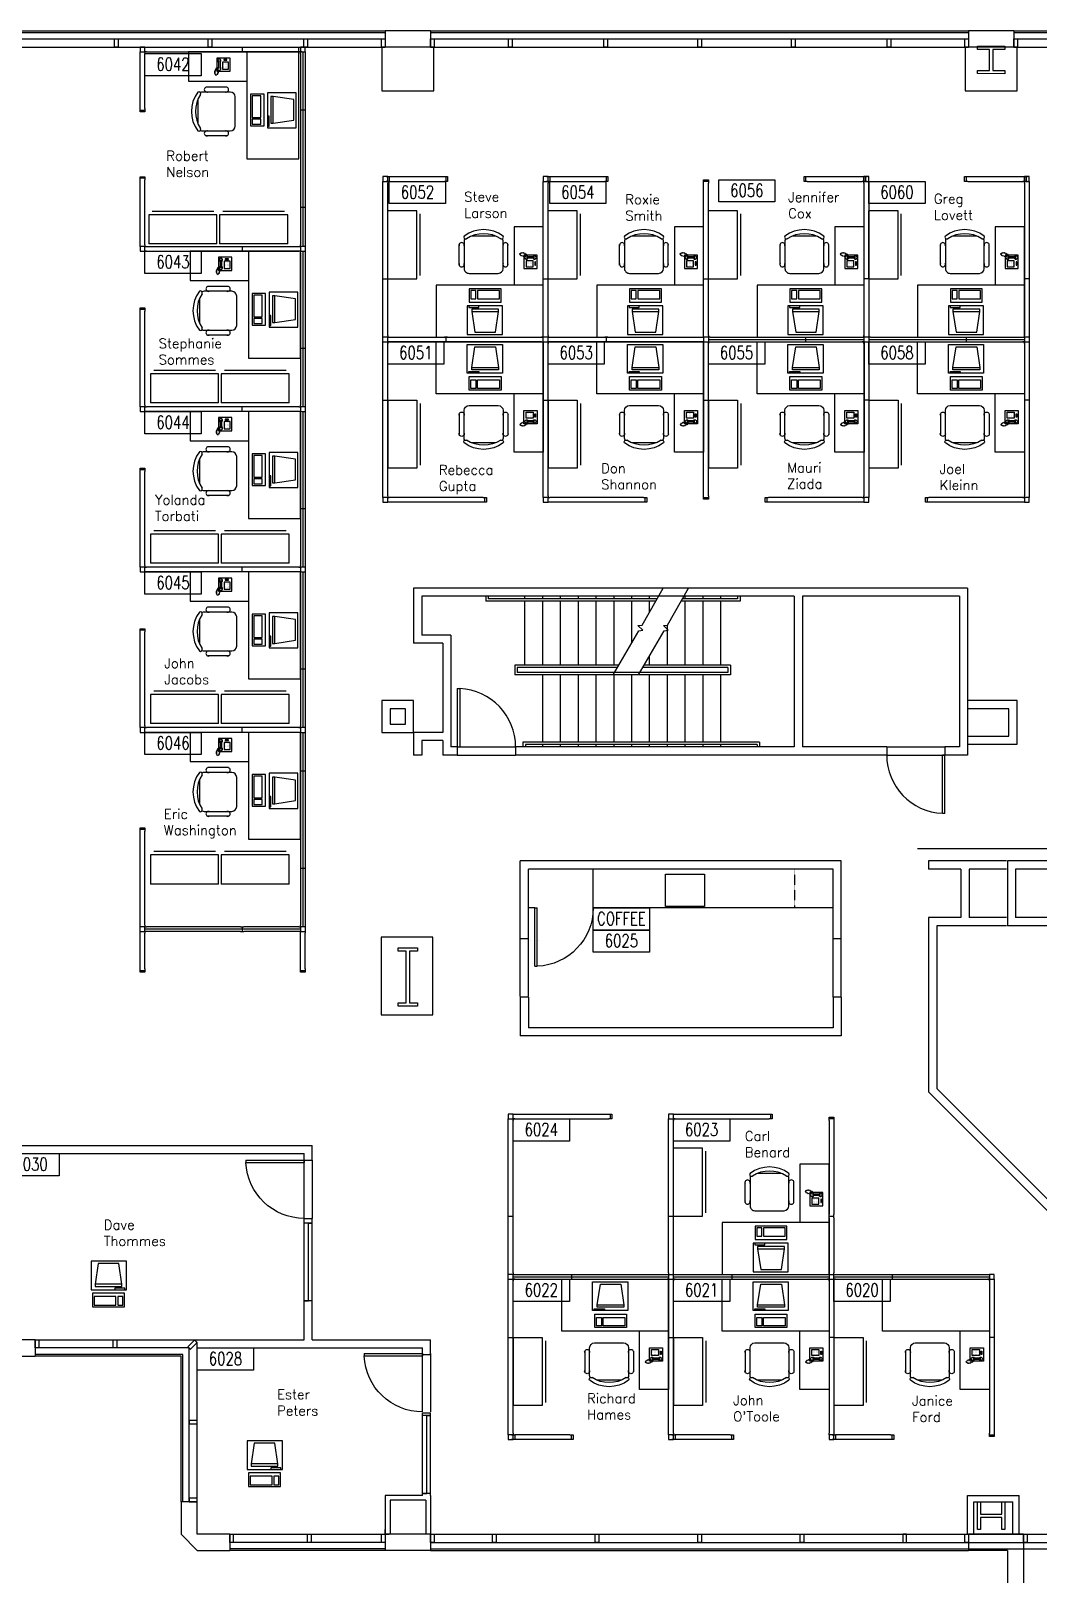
# Model space of a CAD drawing. Header units: millimetres. Extents: x 21174 to 87324, y 2476 to 67413.
# Drawn here: x 34163 to 50052, y 43068 to 67412 of the extents above; entities that cross this region are included whole.
import ezdxf
from ezdxf.enums import TextEntityAlignment as Align

# ---------------------------------------------------------------- set-up
doc = ezdxf.new("R2010")
doc.units = ezdxf.units.MM
doc.header["$MEASUREMENT"] = 0
doc.linetypes.add('HIDDEN', pattern=[0.375, 0.25, -0.125])
for name, color, linetype in [('A-DOOR-TRIM-3D', 7, 'Continuous'), ('CHAIRS', 4, 'Continuous'), ('CPU', 6, 'Continuous'), ('E-B-CORE', 8, 'Continuous'), ('E-B-FURR', 6, 'Continuous'), ('E-B-GLAZ', 8, 'Continuous'), ('E-B-MULL', 8, 'Continuous'), ('E-B-SHEL', 2, 'Continuous'), ('E-C-HEAD', 5, 'Continuous'), ('E-F-CASE', 4, 'Continuous'), ('E-F-DOOR', 3, 'Continuous'), ('E-F-PLMB', 2, 'Continuous'), ('E-F-SILL', 8, 'Continuous'), ('E-F-STAIR', 8, 'Continuous'), ('E-S-COLM', 8, 'Continuous'), ('EMPLOYEE', 1, 'Continuous'), ('FURNITURE', 3, 'Continuous'), ('PANELS_201', 6, 'Continuous'), ('PHONES', 4, 'Continuous'), ('RMNUM', 40, 'Continuous')]:
    doc.layers.add(name, color=color, linetype=linetype)
doc.styles.add('ARCHITXT', font='simplex.shx')
doc.styles.add('ROMANS', font='romans', dxfattribs={"width": 0.75, "height": 8})

# ---------------------------------------------------------------- blocks, each defined once
blk = doc.blocks.new('DR-36')
for p, q in [((0, 36), (0, 0)), ((0, 36), (1.5, 36)), ((1.5, 36), (1.5, 0)), ((0, 0), (1.5, 0))]:
    blk.add_line(p, q)
blk.add_arc((0, 0), 36, 0, 87.61406)
blk = doc.blocks.new('RMNUM')
at = {"layer": 'RMNUM'}
blk.add_lwpolyline([(-16.33354, 6.674702), (18.388073, 6.674702), (18.388073, -6.982766), (-16.33354, -6.982766), (-16.33354, 6.674702)], dxfattribs=at)
at = {"layer": 'RMNUM', "style": 'ROMANS', "width": 0.75}
blk.add_attdef('NUMBER', text='', height=8, dxfattribs=at).set_placement((1.027267, 0.114097), align=Align.MIDDLE_CENTER)
blk = doc.blocks.new('DESK2')
for p, q in [((33, 0), (-33, 0)), ((-33, 0), (-33, -68)), ((33, -32), (33, 0)), ((-33, -32), (33, -32)), ((-15, -68), (-15, -32)), ((-33, -68), (-15, -68))]:
    blk.add_line(p, q)
blk = doc.blocks.new('CHAIR7')
for p, q in [((20, 12), (3, 12)), ((5.12, 15.04), (17.88, 15.04)), ((0, 9), (0, -9)), ((23, -7.44), (23, 7.44)), ((3, -12), (20, -12)), ((5.12, -15), (17.88, -15))]:
    blk.add_line(p, q)
for centre, radius, start, end in [((3, 9), 3, 90, 180), ((5.56, 13.54), 1.56, 73.7398, 286.2602), ((17.44, 13.54), 1.56, 253.7398, 106.2602), ((20, 9), 3, 62.41556, 90), ((22.34, 11.12), 1.1, 53.30994, 212.02741), ((4.82, 0), 19.64, 327.57575, 32.42425), ((7, 0), 20, 323.1301, 36.8699), ((3, -9), 3, 180, 270), ((5.56, -13.5), 1.56, 73.7398, 286.2602), ((17.44, -13.5), 1.56, 253.7398, 106.2602), ((20, -9), 3, 270, 297.58444), ((22.34, -11.12), 1.1, 147.97259, 306.69006)]:
    blk.add_arc(centre, radius, start, end)
blk = doc.blocks.new('RECTANG')
for p, q in [((1, 1), (0, 1)), ((0, 1), (0, 0)), ((1, 0), (1, 1)), ((0, 0), (1, 0))]:
    blk.add_line(p, q)
blk = doc.blocks.new('IBMAT', base_point=(61, 306))
for p, q in [((75, 307), (75, 306)), ((81, 307), (75, 307)), ((81, 306), (81, 307))]:
    blk.add_line(p, q)
at = {"xscale": 21, "yscale": 17, "zscale": 21}
blk.add_blockref('RECTANG', (61, 306), dxfattribs=at)
blk = doc.blocks.new('KEYBOARD', base_point=(60, 294))
for p, xscale, yscale, zscale in [((60, 294), 19, 8, 19), ((61, 295), 13, 5, 13), ((75, 295), 3, 5, 3)]:
    blk.add_blockref('RECTANG', p, dxfattribs=dict(xscale=xscale, yscale=yscale, zscale=zscale))
blk = doc.blocks.new('COMPUTER')
for p, q in [((-6.64, 16.23), (-8.5, 3.5)), ((6.08, 16.23), (-6.64, 16.23)), ((8, 3.5), (6.08, 16.23)), ((-8.5, 3.5), (-8.5, 2.04)), ((8, 3.5), (-8.5, 3.5)), ((-8.5, 2.04), (8, 2.04)), ((8, 2.04), (8, 3.5))]:
    blk.add_line(p, q)
at = {"xscale": 1.033846153846154, "yscale": 1.033846153846154, "zscale": 1.033846153846154}
for name, p in [('IBMAT', (-10.86, 0)), ('KEYBOARD', (-10.05, -10.5))]:
    blk.add_blockref(name, p, dxfattribs=at)
blk = doc.blocks.new('FC42X18D')
for p, q in [((-21, 0), (-21, -18)), ((-21, 0), (21, 0)), ((21, -18), (21, 0)), ((-21, -18), (21, -18)), ((-19, -20), (19, -20))]:
    blk.add_line(p, q)
blk = doc.blocks.new('FNPHONE')
for p, q in [((-9.1, 0.22), (-9.7, 0.02)), ((-8.9, 0.62), (-9.5, 0.42)), ((-8.7, 1.02), (-9.3, 0.82)), ((-8.5, 1.42), (-9.1, 1.22)), ((-8.3, 1.82), (-8.9, 1.62)), ((-7.14, 0.56), (-7.5, -0.58)), ((-7.29, 6.54), (-7.29, 1.54)), ((-6.29, 6.54), (-6.29, 1.54)), ((-3.87, 4.85), (-3.87, 4.85)), ((-3.87, 3.91), (-3.87, 3.91)), ((-3.87, 2.97), (-3.87, 2.97)), ((-3.87, 2.03), (-3.87, 2.03)), ((-2.94, 4.85), (-2.94, 4.85)), ((-2.94, 3.91), (-2.94, 3.91)), ((-2.94, 2.97), (-2.94, 2.97)), ((-2.94, 2.03), (-2.94, 2.03)), ((-2, 4.85), (-2, 4.85)), ((-2, 3.91), (-2, 3.91)), ((-2, 2.97), (-2, 2.97)), ((-2, 2.03), (-2, 2.03)), ((-9.3, -0.18), (-9.9, -0.38)), ((-9.3, -0.58), (-9.9, -0.78)), ((-9.3, -0.98), (-9.9, -1.18)), ((-9.3, -1.38), (-9.9, -1.58)), ((-9.1, -1.78), (-9.7, -1.98)), ((-8.9, -2.18), (-9.5, -2.38)), ((-8.43, -2.46), (-9.03, -2.66)), ((-7.9, -1.98), (-8.5, -2.18)), ((-7.7, -1.58), (-8.3, -1.78)), ((-7.5, -1.18), (-8.1, -1.38)), ((-7.3, -0.78), (-7.9, -0.98))]:
    blk.add_line(p, q)
for centre, start, end in [((-6.79, 6.54), 298.49146, 241.50854), ((-6.79, 1.54), 118.49146, 61.50854)]:
    blk.add_arc(centre, 1.05, start, end)
for p, xscale, yscale, zscale in [((-8.21, 0), 8.20528234483245, 8.104073169521023, 8.20528234483245), ((-4.81, 1.25), 3.75, 4.375, 3.75), ((-4.03, 6.72), 2.03125, 0.46875, 2.03125)]:
    blk.add_blockref('RECTANG', p, dxfattribs=dict(xscale=xscale, yscale=yscale, zscale=zscale))

msp = doc.modelspace()

# ---------------------------------------------------------------- linework, layer by layer
msp.add_line((48453, 52420), (48453, 52420))
at = {"layer": 'A-DOOR-TRIM-3D'}
for p, q in [((42038, 53066), (42038, 53066, 2492)), ((42165, 53066), (42165, 53066, 2492))]:
    msp.add_line(p, q, dxfattribs=at)
at = {"layer": 'E-B-CORE'}
for p, q in [((48940, 58621), (40200, 58621)), ((40200, 58621), (40200, 57752)), ((46206, 58493), (40328, 58493)), ((40328, 58493), (40328, 57880)), ((46206, 58493), (46206, 56117)), ((48813, 58493), (46334, 58493)), ((46334, 58493), (46334, 56117)), ((48813, 58493), (48813, 56117)), ((48940, 58621), (48940, 55989)), ((40660, 57752), (40200, 57752)), ((40788, 57880), (40328, 57880)), ((40660, 57752), (40660, 56347)), ((40788, 57880), (40788, 56117)), ((49592, 56720), (48940, 56720)), ((49592, 56286), (49592, 56720)), ((40660, 56347), (40200, 56347)), ((40200, 56347), (40200, 55989)), ((48940, 56286), (49592, 56286)), ((40660, 56219), (40328, 56219)), ((40328, 56219), (40328, 55989)), ((40660, 56219), (40660, 55989)), ((40890, 56117), (40788, 56117)), ((40890, 56117), (40890, 55989)), ((46206, 56117), (41810, 56117)), ((41810, 56117), (41810, 55989)), ((47663, 56117), (46334, 56117)), ((47663, 56117), (47663, 55989)), ((48813, 56117), (48583, 56117)), ((48583, 56117), (48583, 55989)), ((40328, 55989), (40200, 55989)), ((40890, 55989), (40660, 55989)), ((47663, 55989), (41810, 55989)), ((48940, 55989), (48583, 55989)), ((49567, 54318), (49567, 53296)), ((50193, 54318), (49567, 54318)), ((49694, 54190), (49694, 53424)), ((50193, 54190), (49694, 54190)), ((53374, 53424), (49694, 53424)), ((53374, 53296), (49567, 53296))]:
    msp.add_line(p, q, dxfattribs=at)
for points in [[(40200, 56848), (39702, 56848), (39702, 56347), (40200, 56347)], [(40073, 56720), (39830, 56720), (39830, 56475), (40073, 56475)]]:
    msp.add_lwpolyline(points, close=True, dxfattribs=at)
for points in [[(49720, 56848), (48940, 56848)], [(48940, 56158), (49720, 56158), (49720, 56848)]]:
    msp.add_lwpolyline(points, dxfattribs=at)
at = {"layer": 'E-B-FURR'}
for p, q in [((31269, 67157), (39753, 67157)), ((40469, 67157), (48953, 67157)), ((49669, 67157), (58153, 67157)), ((46944, 54318), (41884, 54318)), ((41884, 53091), (41884, 54318)), ((46944, 53091), (46944, 54318)), ((49551, 54318), (48324, 54318)), ((48324, 54318), (48324, 54190)), ((46817, 54190), (42012, 54190)), ((42012, 53091), (42012, 54190)), ((46817, 53091), (46817, 54190)), ((48835, 54190), (48324, 54190)), ((48835, 54190), (48835, 53424)), ((48963, 54190), (48963, 53424)), ((49551, 54190), (48963, 54190)), ((48835, 53424), (48324, 53424)), ((48324, 53424), (48324, 50674)), ((49551, 53424), (48963, 53424)), ((42012, 53091), (41884, 53091)), ((46944, 53091), (46817, 53091)), ((49551, 53296), (48452, 53296)), ((48452, 53296), (48452, 50727)), ((41884, 52171), (41884, 51558)), ((42012, 52171), (41884, 52171)), ((42012, 52171), (42012, 51686)), ((46817, 52171), (46817, 51686)), ((46944, 52171), (46817, 52171)), ((46944, 52171), (46944, 51558)), ((46817, 51686), (42012, 51686)), ((46944, 51558), (41884, 51558)), ((48324, 50674), (51047, 47951)), ((48452, 50727), (51138, 48041)), ((33687, 49830), (38603, 49830)), ((33722, 49702), (38475, 49702)), ((38475, 49600), (38475, 49702)), ((38603, 49600), (38603, 49830)), ((38475, 49600), (38603, 49600)), ((38475, 46763), (38475, 48680)), ((38475, 48680), (38603, 48680)), ((38603, 46763), (38603, 48680)), ((34233, 46763), (36748, 46763)), ((36748, 46763), (38475, 46763)), ((38603, 46763), (40469, 46763)), ((40469, 46533), (40469, 46763)), ((36789, 44208), (36789, 46723)), ((36789, 46636), (40341, 46636)), ((40341, 46533), (40341, 46636)), ((40341, 46533), (40469, 46533)), ((40341, 44310), (40341, 45613)), ((40341, 45613), (40469, 45613)), ((40469, 44310), (40469, 45613)), ((39753, 44310), (39753, 43697)), ((40341, 44310), (39753, 44310)), ((40469, 44310), (40469, 43697)), ((48938, 43697), (48938, 44310)), ((48938, 44310), (49755, 44310)), ((49755, 43697), (49755, 44310)), ((39830, 44233), (39830, 43697)), ((40392, 44233), (39830, 44233)), ((40392, 44233), (40392, 43697)), ((49040, 43697), (49040, 44208)), ((49040, 44208), (49653, 44208)), ((49653, 43697), (49653, 44208)), ((37300, 43697), (39815, 43697)), ((40469, 43697), (51936, 43697))]:
    msp.add_line(p, q, dxfattribs=at)
for points in [[(40520, 67157), (39702, 67157), (39702, 66467), (40520, 66467)], [(49720, 67157), (48902, 67157), (48902, 66467), (49720, 66467)], [(40504, 53117), (39687, 53117), (39687, 51890), (40504, 51890)]]:
    msp.add_lwpolyline(points, close=True, dxfattribs=at)
at = {"layer": 'E-B-GLAZ'}
for p, q in [((31269, 67412), (39753, 67412)), ((31269, 67387), (39753, 67387)), ((31269, 67285), (39753, 67285)), ((40469, 67412), (48953, 67412)), ((40469, 67387), (48953, 67387)), ((40469, 67285), (48953, 67285)), ((49669, 67412), (58153, 67412)), ((49669, 67387), (58153, 67387)), ((49669, 67285), (58153, 67285)), ((36661, 46636), (34233, 46636)), ((36559, 46533), (34233, 46533)), ((36533, 46508), (34233, 46508)), ((36533, 44208), (36533, 46508)), ((36559, 44208), (36559, 46533)), ((36661, 44208), (36661, 46636)), ((39753, 43569), (37300, 43569)), ((39753, 43467), (37300, 43467)), ((39753, 43441), (37300, 43441)), ((40469, 43569), (51994, 43569)), ((40469, 43467), (51994, 43467)), ((40469, 43441), (48953, 43441))]:
    msp.add_line(p, q, dxfattribs=at)
for points in [[(38601, 47380), (38473, 47380), (38541, 47380), (38541, 48607), (38601, 48607), (38473, 48607)], [(40472, 44341), (40344, 44341), (40411, 44341), (40411, 45568), (40472, 45568), (40344, 45568)]]:
    msp.add_lwpolyline(points, dxfattribs=at)
at = {"layer": 'E-B-MULL'}
for points in [[(35540, 67285), (35540, 67157), (35482, 67157), (35482, 67285)], [(37019, 67285), (37019, 67157), (36961, 67157), (36961, 67285)], [(38527, 67285), (38527, 67157), (38469, 67157), (38469, 67285)], [(39753, 67285), (39753, 67157), (39696, 67157), (39696, 67285)], [(40526, 67285), (40526, 67157), (40469, 67157), (40469, 67285)], [(41753, 67285), (41753, 67157), (41695, 67157), (41695, 67285)], [(43261, 67285), (43261, 67157), (43203, 67157), (43203, 67285)], [(44740, 67285), (44740, 67157), (44682, 67157), (44682, 67285)], [(46219, 67285), (46219, 67157), (46161, 67157), (46161, 67285)], [(47727, 67285), (47727, 67157), (47669, 67157), (47669, 67285)], [(48953, 67285), (48953, 67157), (48896, 67157), (48896, 67285)], [(49726, 67285), (49726, 67157), (49669, 67157), (49669, 67285)], [(34233, 46636), (34233, 46763), (34291, 46763), (34291, 46636)], [(35462, 46636), (35462, 46763), (35519, 46763), (35519, 46636)], [(36681, 46615), (36789, 46723), (36748, 46763), (36641, 46656)], [(36661, 45437), (36789, 45437), (36789, 45494), (36661, 45494)], [(36661, 44208), (36789, 44208), (36789, 44265), (36661, 44265)], [(37300, 43569), (37300, 43697), (37357, 43697), (37357, 43569)], [(38529, 43569), (38529, 43697), (38586, 43697), (38586, 43569)], [(39696, 43569), (39696, 43697), (39753, 43697), (39753, 43569)], [(40469, 43569), (40469, 43697), (40526, 43697), (40526, 43569)], [(41446, 43569), (41446, 43697), (41504, 43697), (41504, 43569)], [(43064, 43569), (43064, 43697), (43122, 43697), (43122, 43569)], [(44682, 43569), (44682, 43697), (44740, 43697), (44740, 43569)], [(46300, 43569), (46300, 43697), (46358, 43697), (46358, 43569)], [(47976, 43569), (47976, 43697), (47918, 43697), (47918, 43569)], [(48896, 43569), (48896, 43697), (48953, 43697), (48953, 43569)], [(49822, 43569), (49822, 43697), (49879, 43697), (49879, 43569)]]:
    msp.add_lwpolyline(points, close=True, dxfattribs=at)
at = {"layer": 'E-B-SHEL'}
for p, q in [((39753, 67412), (39753, 67157)), ((40469, 67412), (39753, 67412)), ((40469, 67412), (40469, 67157)), ((48953, 67412), (48953, 67157)), ((49669, 67412), (48953, 67412)), ((49669, 67412), (49669, 67157)), ((40469, 67157), (39753, 67157)), ((49669, 67157), (48953, 67157)), ((34233, 46763), (33722, 46763)), ((34233, 46763), (34233, 46508)), ((33722, 46508), (34233, 46508)), ((36789, 44208), (36533, 44208)), ((36533, 44208), (36533, 43697)), ((36789, 43697), (36789, 44208)), ((36533, 43697), (36789, 43441)), ((37300, 43697), (36789, 43697)), ((37300, 43697), (37300, 43441)), ((40469, 43697), (39753, 43697)), ((39753, 43697), (39753, 43441)), ((40469, 43697), (40469, 43441)), ((48953, 43697), (48953, 43441)), ((49822, 43697), (48953, 43697)), ((49822, 43697), (49822, 40630)), ((36789, 43441), (37300, 43441)), ((40469, 43441), (39753, 43441)), ((49567, 43441), (48953, 43441)), ((49567, 43441), (49567, 41397))]:
    msp.add_line(p, q, dxfattribs=at)
at = {"layer": 'E-C-HEAD'}
for p, q in [((40890, 56117), (41810, 56117)), ((47663, 56117), (48583, 56117)), ((40890, 55989), (41810, 55989)), ((47663, 55989), (48583, 55989)), ((65754, 54510), (48148, 54510)), ((41884, 52181), (41884, 53101)), ((42012, 52181), (42012, 53101)), ((46817, 52171), (46817, 53091)), ((46944, 52171), (46944, 53091)), ((38475, 48680), (38475, 49600)), ((38603, 49600), (38603, 48680)), ((40341, 45630), (40341, 46550)), ((40469, 46550), (40469, 45630))]:
    msp.add_line(p, q, dxfattribs=at)
at = {"layer": 'E-F-CASE'}
for p, q in [((43034, 53577), (43034, 54190)), ((42114, 53577), (42012, 53577)), ((46817, 53577), (43034, 53577))]:
    msp.add_line(p, q, dxfattribs=at)
at = {"layer": 'E-F-CASE', "linetype": 'HIDDEN'}
msp.add_line((46215, 53577), (46215, 54190), dxfattribs=at)
at = {"layer": 'E-F-PLMB'}
for p, q in [((44174, 53600), (44174, 54111)), ((44174, 54111), (44788, 54111)), ((44788, 54111), (44788, 53600)), ((44788, 53600), (44174, 53600))]:
    msp.add_line(p, q, dxfattribs=at)
at = {"layer": 'E-F-SILL'}
msp.add_lwpolyline([(39753, 43697), (39753, 43697), (39753, 43773), (39753, 43773)], dxfattribs=at)
at = {"layer": 'E-F-STAIR'}
for p, q in [((41338, 58493), (41338, 58417)), ((41376, 58493), (41376, 58455)), ((44043, 58455), (41376, 58455)), ((41951, 58493), (41951, 58455)), ((42232, 58493), (42232, 58455)), ((42513, 58493), (42513, 58455)), ((42794, 58493), (42794, 58455)), ((43075, 58493), (43075, 58455)), ((43357, 58493), (43357, 58455)), ((43638, 58493), (43638, 58455)), ((43919, 58493), (43919, 58455)), ((45312, 58455), (44444, 58455)), ((44481, 58493), (44481, 58455)), ((44762, 58493), (44762, 58455)), ((45043, 58493), (45043, 58455)), ((45312, 58493), (45312, 58455)), ((45350, 58493), (45350, 58417)), ((44021, 58417), (41338, 58417)), ((41951, 58417), (41951, 57407)), ((42232, 58417), (42232, 57407)), ((42513, 58417), (42513, 57407)), ((42794, 58417), (42794, 57407)), ((43075, 58417), (43075, 57407)), ((43357, 58417), (43357, 57407)), ((43638, 58417), (43638, 57753)), ((43919, 58417), (43919, 58240)), ((45350, 58417), (44421, 58417)), ((44481, 58417), (44481, 57407)), ((44762, 58417), (44762, 57407)), ((45043, 58417), (45043, 57407)), ((44200, 58040), (44200, 57407)), ((43919, 57546), (43919, 57407)), ((43438, 57407), (41798, 57407)), ((41798, 57407), (41798, 57254)), ((45197, 57254), (41798, 57254)), ((43416, 57369), (41836, 57369)), ((41836, 57369), (41836, 57292)), ((45158, 57292), (41836, 57292)), ((42232, 57254), (42232, 56193)), ((42513, 57254), (42513, 56193)), ((42794, 57254), (42794, 56193)), ((43075, 57254), (43075, 56193)), ((43357, 57254), (43357, 56193)), ((43638, 57254), (43638, 56193)), ((45158, 57369), (43816, 57369)), ((45197, 57407), (43839, 57407)), ((43919, 57254), (43919, 56193)), ((44200, 57254), (44200, 56193)), ((44481, 57254), (44481, 56193)), ((44762, 57254), (44762, 56193)), ((45043, 57254), (45043, 56193)), ((45158, 57369), (45158, 57292)), ((45197, 57407), (45197, 57254)), ((45657, 56193), (41925, 56193)), ((41925, 56193), (41925, 56117)), ((45618, 56155), (41964, 56155)), ((41964, 56155), (41964, 56117)), ((42232, 56155), (42232, 56117)), ((42513, 56155), (42513, 56117)), ((42794, 56155), (42794, 56117)), ((43075, 56155), (43075, 56117)), ((43357, 56155), (43357, 56117)), ((43638, 56155), (43638, 56117)), ((43919, 56155), (43919, 56117)), ((44200, 56155), (44200, 56117)), ((44481, 56155), (44481, 56117)), ((44762, 56155), (44762, 56117)), ((45043, 56155), (45043, 56117)), ((45618, 56155), (45618, 56117)), ((45657, 56193), (45657, 56117))]:
    msp.add_line(p, q, dxfattribs=at)
for points in [[(43350, 57254), (43751, 57949), (43815, 57957), (43740, 58032), (43804, 58040), (44139, 58621)], [(43750, 57254), (44151, 57949), (44215, 57957), (44140, 58032), (44204, 58040), (44539, 58621)]]:
    msp.add_lwpolyline(points, dxfattribs=at)
at = {"layer": 'E-S-COLM'}
for points in [[(49094, 67121), (49094, 67172), (49529, 67171), (49529, 67120), (49337, 67121), (49336, 66788), (49528, 66788), (49528, 66737), (49094, 66738), (49094, 66789), (49285, 66788), (49286, 67121)], [(39958, 52897), (39958, 52948), (40264, 52948), (40264, 52897), (40137, 52897), (40137, 52079), (40264, 52079), (40264, 52028), (39958, 52028), (39958, 52079), (40085, 52079), (40085, 52897)], [(49477, 44207), (49528, 44207), (49528, 43772), (49477, 43772), (49477, 43964), (49145, 43964), (49145, 43772), (49094, 43772), (49094, 44207), (49145, 44207), (49145, 44015), (49477, 44015)]]:
    msp.add_lwpolyline(points, close=True, dxfattribs=at)
at = {"layer": 'PANELS_201', "linetype": 'Continuous'}
for p, q in [((37470, 67157), (37521, 67157)), ((37470, 67080), (37521, 67080)), ((37495, 67157), (37495, 67080)), ((38415, 67157), (38415, 67080)), ((39792, 65036), (39792, 65113)), ((42322, 65036), (42322, 65113)), ((47331, 65113), (47331, 65036)), ((49861, 65113), (49861, 65036)), ((39817, 62583), (40686, 62583)), ((40737, 62583), (42219, 62583)), ((42347, 62583), (43216, 62583)), ((43267, 62583), (44749, 62583)), ((40686, 62506), (39817, 62506)), ((42219, 62506), (40737, 62506)), ((43216, 62506), (42347, 62506)), ((44749, 62506), (43267, 62506)), ((41770, 45190), (41770, 45266)), ((44300, 45190), (44300, 45266)), ((46830, 45190), (46830, 45266))]:
    msp.add_line(p, q, dxfattribs=at)
for points in [[(35962, 67157), (35885, 67157), (35885, 67080)], [(35885, 67055), (35885, 67080), (35962, 67080), (35962, 67055)], [(35885, 66186), (35885, 67055)], [(35987, 67080), (35962, 67080), (35962, 67157), (35987, 67157)], [(35962, 66186), (35962, 67055)], [(35987, 67157), (37470, 67157)], [(35987, 67080), (37470, 67080)], [(37521, 67157), (38390, 67157)], [(37521, 67080), (38390, 67080)], [(38441, 67080), (38415, 67080), (38390, 67080), (38390, 67157), (38441, 67157)], [(38390, 67157), (38415, 67157), (38415, 67080), (38390, 67080)], [(38492, 67080), (38492, 67157), (38415, 67157)], [(38415, 67055), (38415, 67080), (38492, 67080), (38492, 67055)], [(38415, 67055), (38415, 66186)], [(38453, 67080), (38453, 66160)], [(38492, 67055), (38492, 66186)], [(35962, 66186), (35962, 66160), (35962, 66135), (35885, 66135), (35885, 66186)], [(35885, 66160), (35962, 66160)], [(38415, 66186), (38415, 66135)], [(38492, 66160), (38415, 66160)], [(38415, 66135), (38415, 64652)], [(38453, 66160), (38453, 64627)], [(38492, 66186), (38492, 66135)], [(38492, 66135), (38492, 64652)], [(35885, 65061), (35885, 65087), (35885, 65112), (35962, 65112), (35962, 65061)], [(35962, 65087), (35885, 65087)], [(35885, 64039), (35885, 65061)], [(35962, 64039), (35962, 65061)], [(39792, 65113), (39715, 65113), (39715, 65036)], [(39715, 65010), (39715, 65036), (39792, 65036), (39792, 65010)], [(39715, 63528), (39715, 65010)], [(39766, 65113), (39792, 65113), (39817, 65113), (39817, 65036), (39766, 65036)], [(39817, 65036), (39792, 65036), (39792, 65113), (39817, 65113)], [(39792, 63528), (39792, 65010)], [(39817, 65113), (40686, 65113)], [(39817, 65036), (40686, 65036)], [(40686, 65113), (40712, 65113), (40737, 65113), (40737, 65036), (40686, 65036)], [(40712, 65036), (40712, 65113)], [(42322, 65113), (42245, 65113), (42245, 65036)], [(42245, 65010), (42245, 65036), (42322, 65036), (42322, 65010)], [(42245, 63528), (42245, 65010)], [(42296, 65113), (42322, 65113), (42347, 65113), (42347, 65036), (42296, 65036)], [(42347, 65036), (42322, 65036), (42322, 65113), (42347, 65113)], [(42322, 63528), (42322, 65010)], [(42347, 65113), (43216, 65113)], [(42347, 65036), (43216, 65036)], [(43216, 65113), (43242, 65113), (43267, 65113), (43267, 65036), (43216, 65036)], [(43242, 65036), (43242, 65113)], [(44775, 65010), (44775, 65036), (44775, 65062), (44852, 65062), (44852, 65010)], [(44852, 65036), (44775, 65036)], [(44775, 63528), (44775, 65010)], [(44852, 63528), (44852, 65010)], [(46411, 65036), (46385, 65036), (46359, 65036), (46359, 65113), (46411, 65113)], [(46385, 65113), (46385, 65036)], [(46411, 65113), (47279, 65113)], [(46411, 65036), (47279, 65036)], [(47279, 65113), (47305, 65113), (47305, 65036), (47279, 65036)], [(47356, 65036), (47331, 65036), (47305, 65036), (47305, 65113), (47356, 65113)], [(47382, 65036), (47382, 65113), (47305, 65113)], [(47305, 65010), (47305, 65036), (47382, 65036), (47382, 65010)], [(47305, 65010), (47305, 63528)], [(47382, 65010), (47382, 63528)], [(48941, 65036), (48915, 65036), (48889, 65036), (48889, 65113), (48941, 65113)], [(48915, 65113), (48915, 65036)], [(48941, 65113), (49809, 65113)], [(48941, 65036), (49809, 65036)], [(49809, 65113), (49835, 65113), (49835, 65036), (49809, 65036)], [(49886, 65036), (49861, 65036), (49835, 65036), (49835, 65113), (49886, 65113)], [(49912, 65036), (49912, 65113), (49835, 65113)], [(49835, 65010), (49835, 65036), (49912, 65036), (49912, 65010)], [(49835, 65010), (49835, 63528)], [(49912, 65010), (49912, 63528)], [(38415, 64652), (38415, 64601)], [(38492, 64627), (38415, 64627)], [(38415, 64601), (38415, 64039)], [(38453, 64627), (38453, 64013)], [(38492, 64652), (38492, 64601)], [(38492, 64601), (38492, 64039)], [(35962, 64039), (35962, 64013), (35885, 64013), (35885, 64039)], [(38492, 64039), (38492, 64013), (38415, 64013), (38415, 64039)], [(35885, 64013), (35885, 63937), (35962, 63937)], [(35987, 63937), (35962, 63937), (35962, 64013), (35987, 64013)], [(35987, 64013), (37469, 64013)], [(35987, 63937), (37469, 63937)], [(37469, 64013), (37521, 64013)], [(37469, 63937), (37521, 63937)], [(37495, 64013), (37495, 63937)], [(37521, 64013), (38389, 64013)], [(37521, 63937), (38389, 63937)], [(38389, 64013), (38415, 64013), (38415, 63937), (38389, 63937)], [(38415, 63911), (38415, 63937), (38492, 63937), (38492, 63911)], [(38415, 63911), (38415, 62429)], [(38453, 63937), (38453, 62403)], [(38492, 64013), (38492, 63937)], [(38492, 63911), (38492, 62429)], [(39715, 63477), (39715, 63528)], [(39715, 63503), (39792, 63503)], [(39715, 62608), (39715, 63477)], [(39792, 63477), (39792, 63528)], [(39792, 62608), (39792, 63477)], [(42245, 63477), (42245, 63528)], [(42245, 63503), (42322, 63503)], [(42245, 62608), (42245, 63477)], [(42322, 63477), (42322, 63528)], [(42322, 62608), (42322, 63477)], [(44775, 63477), (44775, 63528)], [(44775, 63503), (44852, 63503)], [(44775, 62608), (44775, 63477)], [(44852, 63477), (44852, 63528)], [(44852, 62608), (44852, 63477)], [(47305, 63528), (47305, 63477)], [(47382, 63503), (47305, 63503)], [(47305, 63477), (47305, 62608)], [(47382, 63528), (47382, 63477)], [(47382, 63477), (47382, 62608)], [(49835, 63528), (49835, 63477)], [(49912, 63503), (49835, 63503)], [(49835, 63477), (49835, 62608)], [(49912, 63528), (49912, 63477)], [(49912, 63477), (49912, 62608)], [(35885, 62991), (35885, 63017), (35885, 63042), (35962, 63042), (35962, 62991)], [(35962, 63017), (35885, 63017)], [(35885, 61509), (35885, 62991)], [(35962, 61509), (35962, 62991)], [(39792, 62608), (39792, 62583), (39715, 62583), (39715, 62608)], [(39715, 62506), (39715, 62583)], [(39817, 62506), (39792, 62506), (39792, 62583), (39817, 62583)], [(40737, 62583), (40686, 62583)], [(40712, 62506), (40712, 62583)], [(42219, 62506), (42245, 62506), (42245, 62583), (42219, 62583)], [(42322, 62608), (42322, 62583), (42245, 62583), (42245, 62608)], [(42347, 62506), (42322, 62506), (42322, 62583), (42347, 62583)], [(43267, 62583), (43216, 62583)], [(43242, 62506), (43242, 62583)], [(44749, 62583), (44775, 62583), (44775, 62506), (44749, 62506)], [(44852, 62608), (44852, 62583), (44775, 62583), (44775, 62608)], [(44877, 62583), (44852, 62583), (44852, 62506), (44877, 62506)], [(44877, 62583), (46359, 62583)], [(46359, 62583), (46411, 62583)], [(46385, 62583), (46385, 62506)], [(46411, 62583), (47279, 62583)], [(47279, 62583), (47305, 62583), (47305, 62506), (47279, 62506)], [(47382, 62608), (47382, 62583), (47305, 62583), (47305, 62608)], [(47407, 62583), (47382, 62583), (47382, 62506), (47407, 62506)], [(47407, 62583), (48889, 62583)], [(48889, 62583), (48941, 62583)], [(48915, 62583), (48915, 62506)], [(48941, 62583), (49809, 62583)], [(49809, 62583), (49835, 62583), (49835, 62506), (49809, 62506)], [(49912, 62608), (49912, 62583), (49835, 62583), (49835, 62608)], [(49912, 62583), (49912, 62506)], [(38415, 62429), (38415, 62378)], [(38492, 62403), (38415, 62403)], [(38415, 62378), (38415, 61509)], [(38453, 62403), (38453, 61483)], [(38492, 62429), (38492, 62378)], [(38492, 62378), (38492, 61509)], [(39715, 62480), (39715, 62506), (39792, 62506), (39792, 62480)], [(39715, 61612), (39715, 62480)], [(39792, 61612), (39792, 62480)], [(40737, 62506), (40686, 62506)], [(42245, 62480), (42245, 62506), (42322, 62506), (42322, 62480)], [(42245, 61612), (42245, 62480)], [(42322, 61612), (42322, 62480)], [(43267, 62506), (43216, 62506)], [(44775, 62480), (44775, 62506), (44852, 62506), (44852, 62480)], [(44775, 61612), (44775, 62480)], [(44852, 62544), (46385, 62544)], [(44852, 61612), (44852, 62480)], [(44877, 62506), (46359, 62506)], [(46359, 62506), (46411, 62506)], [(46385, 62544), (47305, 62544)], [(46411, 62506), (47279, 62506)], [(47305, 62480), (47305, 62506), (47382, 62506), (47382, 62480)], [(47305, 62480), (47305, 61612)], [(47382, 62544), (48915, 62544)], [(47382, 62480), (47382, 61612)], [(47407, 62506), (48889, 62506)], [(48889, 62506), (48941, 62506)], [(48915, 62544), (49835, 62544)], [(48941, 62506), (49809, 62506)], [(49835, 62480), (49835, 62506), (49912, 62506), (49912, 62480)], [(49835, 62480), (49835, 61612)], [(49912, 62480), (49912, 61612)], [(39715, 61560), (39715, 61612)], [(39792, 61560), (39792, 61612)], [(42245, 61560), (42245, 61612)], [(42322, 61560), (42322, 61612)], [(44775, 61560), (44775, 61612)], [(44852, 61560), (44852, 61612)], [(47305, 61612), (47305, 61560)], [(47382, 61612), (47382, 61560)], [(49835, 61612), (49835, 61560)], [(49912, 61612), (49912, 61560)], [(35962, 61509), (35962, 61483), (35885, 61483), (35885, 61509)], [(35885, 61483), (35885, 61407), (35962, 61407)], [(35987, 61407), (35962, 61407), (35962, 61483), (35987, 61483)], [(37469, 61483), (35987, 61483)], [(37469, 61407), (35987, 61407)], [(37521, 61483), (37469, 61483)], [(37521, 61407), (37469, 61407)], [(37495, 61407), (37495, 61483)], [(38389, 61483), (37521, 61483)], [(38389, 61407), (37521, 61407)], [(38389, 61483), (38415, 61483), (38415, 61407), (38389, 61407)], [(38492, 61509), (38492, 61483), (38415, 61483), (38415, 61509)], [(38415, 61381), (38415, 61407), (38492, 61407), (38492, 61381)], [(38415, 61381), (38415, 59899)], [(38453, 61407), (38453, 59873)], [(38492, 61483), (38492, 61407)], [(38492, 61381), (38492, 59899)], [(39715, 61586), (39792, 61586)], [(39715, 60078), (39715, 61560)], [(39792, 60078), (39792, 61560)], [(42245, 61586), (42322, 61586)], [(42245, 60078), (42245, 61560)], [(42322, 60078), (42322, 61560)], [(44775, 61586), (44852, 61586)], [(44775, 60078), (44775, 61560)], [(44852, 60078), (44852, 61560)], [(47382, 61586), (47305, 61586)], [(47305, 61560), (47305, 60078)], [(47382, 61560), (47382, 60078)], [(49912, 61586), (49835, 61586)], [(49835, 61560), (49835, 60078)], [(49912, 61560), (49912, 60078)], [(35885, 60461), (35885, 60487), (35885, 60512), (35962, 60512), (35962, 60461)], [(35962, 60487), (35885, 60487)], [(35885, 58979), (35885, 60461)], [(35962, 58979), (35962, 60461)], [(38415, 59899), (38415, 59848)], [(38492, 59899), (38492, 59848)], [(39792, 60078), (39792, 60053), (39715, 60053), (39715, 60078)], [(39715, 60053), (39715, 59976), (39792, 59976)], [(39817, 59976), (39792, 59976), (39792, 60053), (39817, 60053)], [(41299, 60053), (39817, 60053)], [(41299, 59976), (39817, 59976)], [(41299, 60053), (41325, 60053), (41351, 60053), (41351, 59976), (41299, 59976)], [(41325, 59976), (41325, 60053)], [(42322, 60078), (42322, 60053), (42245, 60053), (42245, 60078)], [(42245, 60053), (42245, 59976), (42322, 59976)], [(42347, 59976), (42322, 59976), (42322, 60053), (42347, 60053)], [(43829, 60053), (42347, 60053)], [(43829, 59976), (42347, 59976)], [(43829, 60053), (43855, 60053), (43881, 60053), (43881, 59976), (43829, 59976)], [(43855, 59976), (43855, 60053)], [(44852, 60078), (44852, 60053), (44852, 60027), (44775, 60027), (44775, 60078)], [(44775, 60053), (44852, 60053)], [(45797, 59976), (45772, 59976), (45746, 59976), (45746, 60053), (45797, 60053)], [(45772, 60053), (45772, 59976)], [(47279, 60053), (45797, 60053)], [(47279, 59976), (45797, 59976)], [(47279, 60053), (47305, 60053), (47305, 59976), (47279, 59976)], [(47382, 60078), (47382, 60053), (47305, 60053), (47305, 60078)], [(47305, 59976), (47382, 59976), (47382, 60053)], [(48327, 59976), (48302, 59976), (48276, 59976), (48276, 60053), (48327, 60053)], [(48302, 60053), (48302, 59976)], [(49809, 60053), (48327, 60053)], [(49809, 59976), (48327, 59976)], [(49809, 60053), (49835, 60053), (49835, 59976), (49809, 59976)], [(49912, 60078), (49912, 60053), (49835, 60053), (49835, 60078)], [(49835, 59976), (49912, 59976), (49912, 60053)], [(38492, 59873), (38415, 59873)], [(38415, 59848), (38415, 58979)], [(38453, 59873), (38453, 58953)], [(38492, 59848), (38492, 58979)], [(35962, 58979), (35962, 58953), (35885, 58953), (35885, 58979)], [(35885, 58953), (35885, 58877), (35962, 58877)], [(35987, 58877), (35962, 58877), (35962, 58953), (35987, 58953)], [(37469, 58953), (35987, 58953)], [(37521, 58953), (37469, 58953)], [(37495, 58877), (37495, 58953)], [(38389, 58953), (37521, 58953)], [(38389, 58953), (38415, 58953), (38415, 58877), (38389, 58877)], [(38492, 58979), (38492, 58953), (38415, 58953), (38415, 58979)], [(38492, 58953), (38492, 58877)], [(37469, 58877), (35987, 58877)], [(37521, 58877), (37469, 58877)], [(38389, 58877), (37521, 58877)], [(38415, 58851), (38415, 58877), (38492, 58877), (38492, 58851)], [(38415, 58851), (38415, 57369)], [(38453, 58877), (38453, 57343)], [(38492, 58851), (38492, 57369)], [(35885, 57931), (35885, 57957), (35885, 57982), (35962, 57982), (35962, 57931)], [(35962, 57957), (35885, 57957)], [(35885, 56449), (35885, 57931)], [(35962, 56449), (35962, 57931)], [(38415, 57369), (38415, 57318)], [(38492, 57343), (38415, 57343)], [(38415, 57318), (38415, 56449)], [(38453, 57343), (38453, 56423)], [(38492, 57369), (38492, 57318)], [(38492, 57318), (38492, 56449)], [(35962, 56449), (35962, 56423), (35885, 56423), (35885, 56449)], [(35885, 56423), (35885, 56347), (35962, 56347)], [(35987, 56347), (35962, 56347), (35962, 56423), (35987, 56423)], [(37469, 56423), (35987, 56423)], [(37469, 56347), (35987, 56347)], [(37521, 56423), (37469, 56423)], [(37521, 56347), (37469, 56347)], [(37495, 56347), (37495, 56423)], [(38389, 56423), (37521, 56423)], [(38389, 56347), (37521, 56347)], [(38389, 56423), (38415, 56423), (38415, 56347), (38389, 56347)], [(38492, 56449), (38492, 56423), (38415, 56423), (38415, 56449)], [(38415, 56321), (38415, 56347), (38492, 56347), (38492, 56321)], [(38415, 56321), (38415, 55759)], [(38453, 56347), (38453, 55733)], [(38492, 56423), (38492, 56347)], [(38492, 56321), (38492, 55759)], [(38415, 55759), (38415, 55708)], [(38492, 55759), (38492, 55708)], [(38492, 55733), (38415, 55733)], [(38415, 55708), (38415, 54226)], [(38453, 55733), (38453, 54200)], [(38492, 55708), (38492, 54226)], [(35885, 54788), (35885, 54813), (35885, 54839), (35962, 54839), (35962, 54788)], [(35962, 54813), (35885, 54813)], [(35885, 53306), (35885, 54788)], [(35962, 53306), (35962, 54788)], [(38415, 54226), (38415, 54175)], [(38492, 54200), (38415, 54200)], [(38415, 54175), (38415, 53306)], [(38453, 54200), (38453, 53280)], [(38492, 54226), (38492, 54175)], [(38492, 54175), (38492, 53306)], [(35962, 53306), (35962, 53280), (35885, 53280), (35885, 53306)], [(35885, 53203), (35885, 53280)], [(35885, 53178), (35885, 53203), (35962, 53203), (35962, 53178)], [(35885, 52616), (35885, 53178)], [(35987, 53203), (35962, 53203), (35962, 53280), (35987, 53280)], [(37495, 53242), (35962, 53242)], [(35962, 52616), (35962, 53178)], [(37469, 53280), (35987, 53280)], [(37469, 53203), (35987, 53203)], [(37469, 53280), (37521, 53280)], [(37469, 53203), (37521, 53203)], [(37495, 53280), (37495, 53203)], [(38415, 53242), (37495, 53242)], [(38389, 53280), (37521, 53280)], [(38389, 53203), (37521, 53203)], [(38389, 53280), (38415, 53280), (38415, 53203), (38389, 53203)], [(38492, 53306), (38492, 53280), (38415, 53280), (38415, 53306)], [(38415, 53178), (38415, 53203), (38492, 53203), (38492, 53178)], [(38415, 52616), (38415, 53178)], [(38492, 53280), (38492, 53203)], [(38492, 52616), (38492, 53178)], [(35962, 52616), (35962, 52590), (35962, 52565), (35885, 52565), (35885, 52616)], [(35885, 52590), (35962, 52590)], [(38492, 52616), (38492, 52590), (38492, 52565), (38415, 52565), (38415, 52616)], [(38415, 52590), (38492, 52590)], [(41770, 50326), (41694, 50326), (41694, 50250)], [(41694, 50224), (41694, 50250), (41770, 50250), (41770, 50224)], [(41694, 48742), (41694, 50224)], [(41796, 50250), (41770, 50250), (41770, 50326), (41796, 50326)], [(41770, 48742), (41770, 50224)], [(41796, 50326), (43278, 50326)], [(41796, 50250), (43278, 50250)], [(43278, 50326), (43304, 50326), (43329, 50326), (43329, 50250), (43278, 50250)], [(43304, 50250), (43304, 50326)], [(44300, 50326), (44224, 50326), (44224, 50250)], [(44224, 50224), (44224, 50250), (44300, 50250), (44300, 50224)], [(44224, 48742), (44224, 50224)], [(44326, 50250), (44300, 50250), (44300, 50326), (44326, 50326)], [(44300, 48742), (44300, 50224)], [(44326, 50326), (45808, 50326)], [(44326, 50250), (45808, 50250)], [(45808, 50326), (45834, 50326), (45859, 50326), (45859, 50250), (45808, 50250)], [(45834, 50250), (45834, 50326)], [(46754, 50224), (46754, 50250), (46754, 50275), (46830, 50275), (46830, 50224)], [(46830, 50250), (46754, 50250)], [(46754, 50224), (46754, 48742)], [(46830, 50224), (46830, 48742)], [(41694, 48691), (41694, 48742)], [(41694, 48716), (41770, 48716)], [(41694, 47822), (41694, 48691)], [(41770, 48691), (41770, 48742)], [(41770, 47822), (41770, 48691)], [(44224, 48691), (44224, 48742)], [(44224, 48716), (44300, 48716)], [(44224, 47822), (44224, 48691)], [(44300, 48691), (44300, 48742)], [(44300, 47822), (44300, 48691)], [(46754, 48691), (46754, 48742)], [(46754, 48716), (46830, 48716)], [(46754, 48691), (46754, 47822)], [(46830, 48691), (46830, 48742)], [(46830, 48691), (46830, 47822)], [(41770, 47822), (41770, 47796), (41694, 47796), (41694, 47822)], [(41694, 47720), (41694, 47796)], [(41694, 47694), (41694, 47720), (41770, 47720), (41770, 47694)], [(41796, 47720), (41770, 47720), (41770, 47796), (41796, 47796)], [(41770, 47758), (42690, 47758)], [(41796, 47796), (42665, 47796)], [(41796, 47720), (42665, 47720)], [(42665, 47796), (42716, 47796)], [(42665, 47720), (42716, 47720)], [(42690, 47796), (42690, 47720)], [(42690, 47758), (44224, 47758)], [(42716, 47796), (44198, 47796)], [(42716, 47720), (44198, 47720)], [(44198, 47796), (44224, 47796), (44224, 47720), (44198, 47720)], [(44224, 47822), (44224, 47796), (44300, 47796), (44300, 47822)], [(44224, 47694), (44224, 47720), (44300, 47720), (44300, 47694)], [(44326, 47720), (44300, 47720), (44300, 47796), (44326, 47796)], [(44300, 47758), (45220, 47758)], [(44326, 47796), (45195, 47796)], [(44326, 47720), (45195, 47720)], [(45195, 47796), (45246, 47796)], [(45195, 47720), (45246, 47720)], [(45220, 47796), (45220, 47720)], [(45220, 47758), (46754, 47758)], [(45246, 47796), (46728, 47796)], [(45246, 47720), (46728, 47720)], [(46728, 47796), (46754, 47796), (46754, 47720), (46728, 47720)], [(46754, 47822), (46754, 47796), (46830, 47796), (46830, 47822)], [(46754, 47694), (46754, 47720), (46830, 47720), (46830, 47694)], [(46856, 47720), (46830, 47720), (46830, 47796), (46856, 47796)], [(46830, 47758), (47750, 47758)], [(46856, 47796), (47725, 47796)], [(46856, 47720), (47725, 47720)], [(47725, 47796), (47776, 47796)], [(47725, 47720), (47776, 47720)], [(47750, 47796), (47750, 47720)], [(47750, 47758), (49284, 47758)], [(47776, 47796), (49258, 47796)], [(47776, 47720), (49258, 47720)], [(49258, 47796), (49284, 47796), (49284, 47720), (49258, 47720)], [(49360, 47720), (49360, 47796), (49284, 47796)], [(49284, 47694), (49284, 47720), (49360, 47720), (49360, 47694)], [(41694, 46825), (41694, 47694)], [(41770, 46825), (41770, 47694)], [(44224, 46825), (44224, 47694)], [(44300, 46825), (44300, 47694)], [(46754, 47694), (46754, 46825)], [(46830, 47694), (46830, 46825)], [(49284, 47694), (49284, 46825)], [(49360, 47694), (49360, 46825)], [(41694, 46774), (41694, 46825)], [(41694, 46800), (41770, 46800)], [(41694, 45292), (41694, 46774)], [(41770, 46774), (41770, 46825)], [(41770, 45292), (41770, 46774)], [(44224, 46774), (44224, 46825)], [(44224, 46800), (44300, 46800)], [(44224, 45292), (44224, 46774)], [(44300, 46774), (44300, 46825)], [(44300, 45292), (44300, 46774)], [(46754, 46825), (46754, 46774)], [(46830, 46800), (46754, 46800)], [(46754, 46774), (46754, 45292)], [(46830, 46825), (46830, 46774)], [(46830, 46774), (46830, 45292)], [(49284, 46825), (49284, 46774)], [(49360, 46800), (49284, 46800)], [(49284, 46774), (49284, 45292)], [(49360, 46825), (49360, 46774)], [(49360, 46774), (49360, 45292)], [(41770, 45292), (41770, 45266), (41694, 45266), (41694, 45292)], [(44300, 45292), (44300, 45266), (44224, 45266), (44224, 45292)], [(46830, 45292), (46830, 45266), (46754, 45266), (46754, 45292)], [(49360, 45292), (49360, 45266), (49360, 45241), (49284, 45241), (49284, 45292)], [(41694, 45266), (41694, 45190), (41770, 45190)], [(41745, 45266), (41770, 45266), (41796, 45266), (41796, 45190), (41745, 45190)], [(41796, 45190), (41770, 45190), (41770, 45266), (41796, 45266)], [(42665, 45266), (41796, 45266)], [(42665, 45190), (41796, 45190)], [(42665, 45266), (42690, 45266), (42716, 45266), (42716, 45190), (42665, 45190)], [(42690, 45190), (42690, 45266)], [(44224, 45266), (44224, 45190), (44300, 45190)], [(44275, 45266), (44300, 45266), (44326, 45266), (44326, 45190), (44275, 45190)], [(44326, 45190), (44300, 45190), (44300, 45266), (44326, 45266)], [(45195, 45266), (44326, 45266)], [(45195, 45190), (44326, 45190)], [(45195, 45266), (45220, 45266), (45246, 45266), (45246, 45190), (45195, 45190)], [(45220, 45190), (45220, 45266)], [(46754, 45266), (46754, 45190), (46830, 45190)], [(46805, 45266), (46830, 45266), (46856, 45266), (46856, 45190), (46805, 45190)], [(46856, 45190), (46830, 45190), (46830, 45266), (46856, 45266)], [(47725, 45266), (46856, 45266)], [(47725, 45190), (46856, 45190)], [(47725, 45266), (47750, 45266), (47776, 45266), (47776, 45190), (47725, 45190)], [(47750, 45190), (47750, 45266)], [(49284, 45266), (49360, 45266)]]:
    msp.add_lwpolyline(points, dxfattribs=at)

# ---------------------------------------------------------------- block references
at = {"lineweight": -3, "xscale": 25.55555555555543, "yscale": 25.55555555555543, "zscale": 25.55555555555543}
msp.add_blockref('RMNUM', (36379, 66884), dxfattribs=at).add_auto_attribs({'NUMBER': '6042'})
at = {"xscale": 25.55555555555543, "yscale": 25.55555555555543, "zscale": 25.55555555555543}
for p, values in [((40235, 64865), {'NUMBER': '6052'}), ((42765, 64865), {'NUMBER': '6054'}), ((45431, 64892), {'NUMBER': '6056'}), ((47799, 64865), {'NUMBER': '6060'}), ((36379, 63766), {'NUMBER': '6043'}), ((40209, 62335), {'NUMBER': '6051'}), ((42739, 62335), {'NUMBER': '6053'}), ((45269, 62335), {'NUMBER': '6055'}), ((47799, 62335), {'NUMBER': '6058'}), ((36379, 61236), {'NUMBER': '6044'}), ((36379, 58706), {'NUMBER': '6045'}), ((36379, 56176), {'NUMBER': '6046'}), ((43452, 53406), {'NUMBER': 'COFFEE'}), ((43452, 53057), {'NUMBER': '6025'}), ((42188, 50079), {'NUMBER': '6024'}), ((44718, 50079), {'NUMBER': '6023'}), ((34140, 49532), {'NUMBER': '6030'}), ((42188, 47549), {'NUMBER': '6022'}), ((44718, 47549), {'NUMBER': '6021'}), ((47248, 47549), {'NUMBER': '6020'}), ((37206, 46465), {'NUMBER': '6028'})]:
    msp.add_blockref('RMNUM', p, dxfattribs=at).add_auto_attribs(values)
at = {"layer": 'CHAIRS', "lineweight": -3, "yscale": 25.55555555555543, "zscale": 25.55555555555543}
for p, xscale, rotation in [((37385, 66141), 25.55555555555543, 180), ((41305, 63587), 25.55555555555543, 89.99999999999999), ((43835, 63587), 25.55555555555543, 89.99999999999999), ((46365, 63587), 25.55555555555543, 89.99999999999999), ((48895, 63587), 25.55555555555543, 89.99999999999999), ((37410, 62997), 25.55555555555543, 180), ((41305, 61501), -25.55555555555543, 90), ((43835, 61501), -25.55555555555543, 90), ((46365, 61501), -25.55555555555543, 90), ((48895, 61501), -25.55555555555543, 90), ((37410, 60467), 25.55555555555543, 180), ((37410, 57937), 25.55555555555543, 180), ((37410, 55407), 25.55555555555543, 180), ((45814, 48801), 25.55555555555543, 89.99999999999999), ((43284, 46715), -25.55555555555543, 90), ((45814, 46715), -25.55555555555543, 90), ((48344, 46715), -25.55555555555543, 90)]:
    msp.add_blockref('CHAIR7', p, dxfattribs=dict(at, xscale=xscale, rotation=rotation))
at = {"layer": 'CPU', "lineweight": -3, "xscale": 25.55555555555543, "yscale": 25.55555555555543, "zscale": 25.55555555555543}
for p, rotation in [((37898, 66159), 270), ((41323, 63074), 180), ((43853, 63074), 180), ((46383, 63074), 180), ((48913, 63074), 180), ((37924, 63015), 270), ((37924, 60485), 270), ((37924, 57955), 270), ((37924, 55425), 270), ((45832, 48288), 180)]:
    msp.add_blockref('COMPUTER', p, dxfattribs=dict(at, rotation=rotation))
at = {"layer": 'CPU', "lineweight": -3, "yscale": 25.55555555555543, "zscale": 25.55555555555543}
for p, xscale in [((41323, 62015), -25.55555555555543), ((43853, 62015), -25.55555555555543), ((46383, 62015), -25.55555555555543), ((48913, 62015), -25.55555555555543), ((35393, 47555), 25.55555555555543), ((43302, 47228), -25.55555555555543), ((45832, 47228), -25.55555555555543), ((37855, 44721), 25.55555555555543)]:
    msp.add_blockref('COMPUTER', p, dxfattribs=dict(at, xscale=xscale))
at = {"layer": 'E-F-CASE', "extrusion": (0, 0, -1), "xscale": 25.55555555555543, "yscale": 25.55555555555543, "zscale": -25.55555555555543, "rotation": 180}
msp.add_blockref('DR-36', (-42114, 53577), dxfattribs=at)
msp.add_blockref('DR-36', (-42114, 53577), dxfattribs=at)
at = {"layer": 'E-F-DOOR', "xscale": 25.55555555555543, "yscale": 25.55555555555543, "zscale": 25.55555555555543}
msp.add_blockref('DR-36', (40890, 56117), dxfattribs=at)
at = {"layer": 'E-F-DOOR', "yscale": 25.55555555555543, "zscale": 25.55555555555543}
for p, xscale, rotation in [((48583, 55989), 25.55555555555543, 180), ((38475, 49599), -25.55555555555543, 90), ((40341, 46548), -25.55555555555543, 90)]:
    msp.add_blockref('DR-36', p, dxfattribs=dict(at, xscale=xscale, rotation=rotation))
at = {"layer": 'FURNITURE', "lineweight": -3, "yscale": 25.55555555555543, "zscale": 25.55555555555543}
for name, p, xscale, rotation in [('DESK2', (38390, 66237), 25.55555555555543, 270), ('FC42X18D', (36562, 64052), 25.55555555555543, 180), ('FC42X18D', (37678, 64052), 25.55555555555543, 180), ('FC42X18D', (39792, 64039), 25.55555555555543, 89.99999999999999), ('FC42X18D', (42322, 64039), 25.55555555555543, 89.99999999999999), ('FC42X18D', (44852, 64039), 25.55555555555543, 89.99999999999999), ('FC42X18D', (47382, 64039), 25.55555555555543, 89.99999999999999), ('DESK2', (41402, 62583), 25.55555555555543, 180), ('DESK2', (43932, 62583), 25.55555555555543, 180), ('DESK2', (46462, 62583), 25.55555555555543, 180), ('DESK2', (48992, 62583), 25.55555555555543, 180), ('DESK2', (38415, 63093), 25.55555555555543, 270), ('FC42X18D', (36588, 61544), 25.55555555555543, 180), ('FC42X18D', (37703, 61544), 25.55555555555543, 180), ('DESK2', (38415, 60563), 25.55555555555543, 270), ('FC42X18D', (39792, 61049), -25.55555555555543, 90), ('FC42X18D', (42322, 61049), -25.55555555555543, 90), ('FC42X18D', (44852, 61049), -25.55555555555543, 90), ('FC42X18D', (47382, 61049), -25.55555555555543, 90), ('FC42X18D', (36588, 59014), 25.55555555555543, 180), ('FC42X18D', (37703, 59014), 25.55555555555543, 180), ('DESK2', (38415, 58033), 25.55555555555543, 270), ('FC42X18D', (36588, 56484), 25.55555555555543, 180), ('FC42X18D', (37703, 56484), 25.55555555555543, 180), ('DESK2', (38415, 55503), 25.55555555555543, 270), ('FC42X18D', (36588, 53954), 25.55555555555543, 180), ('FC42X18D', (37703, 53954), 25.55555555555543, 180), ('FC42X18D', (44300, 49253), 25.55555555555543, 89.99999999999999), ('DESK2', (45910, 47796), 25.55555555555543, 180), ('FC42X18D', (41770, 46263), -25.55555555555543, 90), ('FC42X18D', (44300, 46263), -25.55555555555543, 90), ('FC42X18D', (46830, 46263), -25.55555555555543, 90)]:
    msp.add_blockref(name, p, dxfattribs=dict(at, xscale=xscale, rotation=rotation))
at = {"layer": 'FURNITURE', "lineweight": -3, "xscale": -25.55555555555543, "yscale": 25.55555555555543, "zscale": 25.55555555555543}
for p in [(41402, 62506), (43932, 62506), (46462, 62506), (48992, 62506), (43380, 47720), (45910, 47720), (48440, 47720)]:
    msp.add_blockref('DESK2', p, dxfattribs=at)
at = {"layer": 'PHONES', "lineweight": -3, "xscale": 25.55555555555543, "yscale": 25.55555555555543, "zscale": 25.55555555555543}
for p in [(37308, 66777), (37333, 63634), (37333, 61104), (37333, 58574), (37333, 56044)]:
    msp.add_blockref('FNPHONE', p, dxfattribs=at)
at = {"layer": 'PHONES', "lineweight": -3, "yscale": 25.55555555555543, "zscale": 25.55555555555543, "rotation": 270}
for p, xscale in [((41942, 63664), 25.55555555555543), ((44472, 63664), 25.55555555555543), ((47002, 63664), 25.55555555555543), ((49532, 63664), 25.55555555555543), ((41942, 61424), -25.55555555555543), ((44472, 61424), -25.55555555555543), ((47002, 61424), -25.55555555555543), ((49532, 61424), -25.55555555555543), ((46451, 48878), 25.55555555555543), ((43921, 46638), -25.55555555555543), ((46451, 46638), -25.55555555555543), ((48981, 46638), -25.55555555555543)]:
    msp.add_blockref('FNPHONE', p, dxfattribs=dict(at, xscale=xscale))

# ---------------------------------------------------------------- texts
at = {"layer": 'EMPLOYEE', "lineweight": -3, "attachment_point": 1, "style": 'ARCHITXT'}
for s, insert, char_height, width in [('\\A1;Robert\\PNelson', (36300, 65518), 153.3, 635.72), ('\\A1;Steve\\PLarson', (40999, 64872), 153.3, 624.52), ('\\A1;Roxie\\PSmith', (43540, 64830), 153.3, 523.38), ('\\A1;Jennifer\\PCox', (46108, 64866), 153.33, 759.24), ('\\A1;Greg\\PLovett', (48408, 64840), 153.3, 566.27), ('\\A1;Stephanie\\PSommes', (36178, 62559), 153.33, 946.25), ('\\A1;Rebecca\\PGupta', (40599, 60564), 153.33, 819.49), ('\\A1;Don\\PShannon', (43159, 60590), 153.3, 833.29), ('\\A1;Mauri\\PZiada', (46091, 60599), 153.3, 522.44), ('\\A1;Joel\\PKleinn', (48498, 60579), 153.3, 565.01), ('\\A1;Yolanda\\PTorbati', (36121, 60091), 153.33, 776.39), ('\\A1;John\\PJacobs', (36267, 57514), 153.3, 664.69), ('\\A1;Eric\\PWashington', (36260, 55136), 153.3, 1113.81), ('\\A1;Carl\\PBenard', (45425, 50055), 153.3, 659.56), ('\\A1;Dave\\PThommes', (35314, 48655), 153.3, 938.93), ('\\A1;Ester\\PPeters', (38047, 45979), 153.3, 594.3), ('\\A1;Richard\\PHames', (42936, 45918), 153.33, 705.79), ("\\A1;John\\PO'Toole", (45241, 45888), 153.3, 724.1), ('\\A1;Janice\\PFord', (48063, 45880), 153.3, 604.55)]:
    msp.add_mtext(s, dxfattribs=dict(at, insert=insert, char_height=char_height, width=width))

doc.saveas('drawing.dxf')
